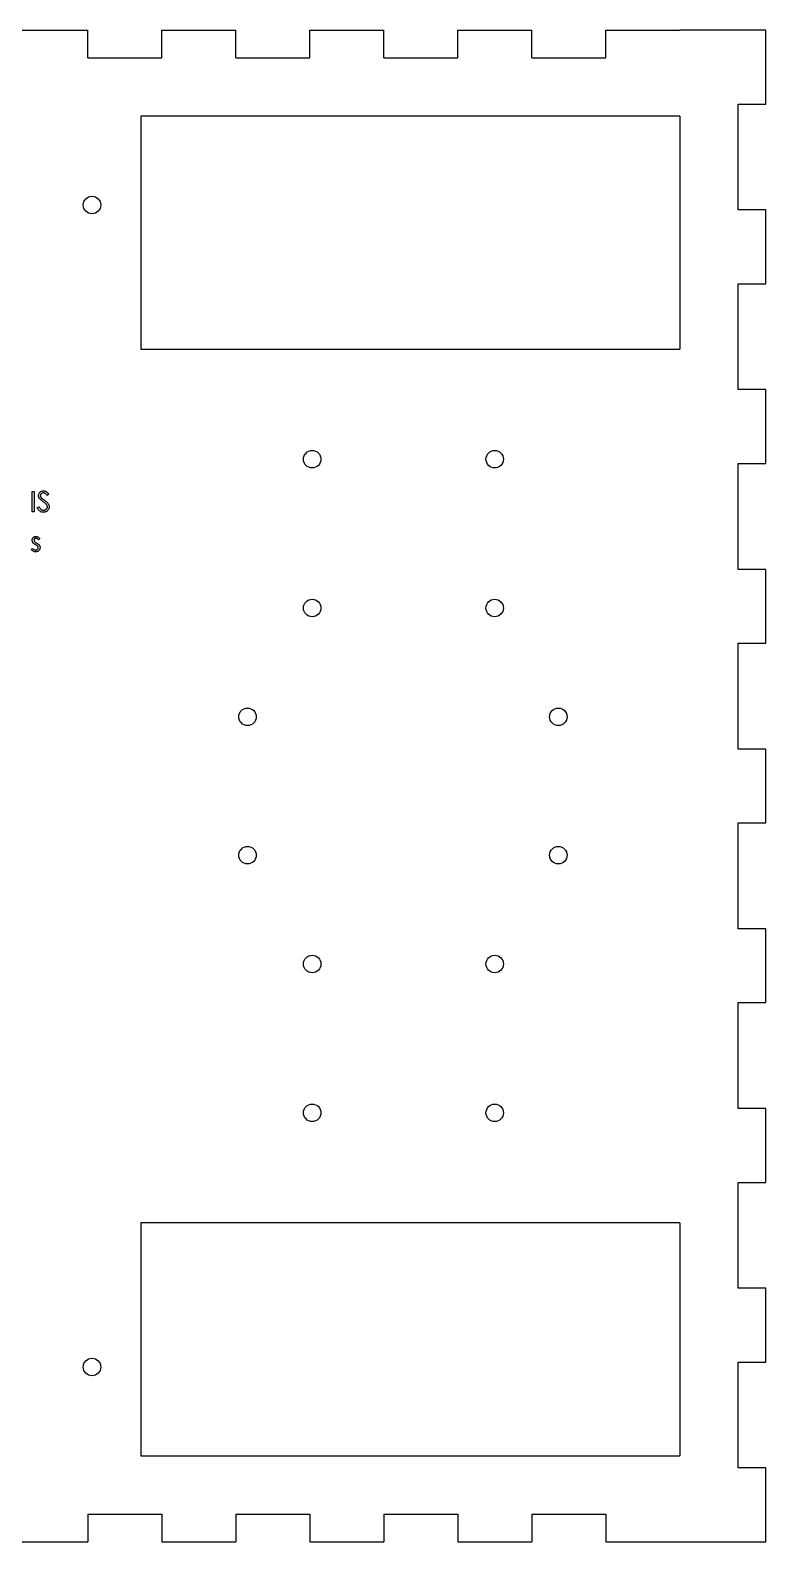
# Model space of a CAD drawing. Header units: millimetres. Extents: x -15 to 281, y -144 to 130.
# Drawn here: x 155.2 to 281.5, y -129.8 to 129.8 of the extents above; entities that cross this region are included whole.
import ezdxf

# ---------------------------------------------------------------- set-up
doc = ezdxf.new("R2010")
doc.units = ezdxf.units.MM

msp = doc.modelspace()

# ---------------------------------------------------------------- linework, layer by layer
at = {"color": 7, "linetype": 'Continuous', "lineweight": 25}
for p, q in [((152.4, 129.76), (165.1, 129.76)), ((165.1, 125), (165.1, 129.76)), ((177.8, 125), (177.8, 129.76)), ((177.8, 129.76), (190.5, 129.76)), ((190.5, 125), (190.5, 129.76)), ((203.2, 125), (203.2, 129.76)), ((203.2, 129.76), (215.9, 129.76)), ((215.9, 125), (215.9, 129.76)), ((228.6, 125), (228.6, 129.76)), ((228.6, 129.76), (241.3, 129.76)), ((241.3, 125), (241.3, 129.76)), ((254, 125), (254, 129.76)), ((254, 129.76), (266.7, 129.76)), ((266.7, 129.76), (266.7, 129.76)), ((281.46, 129.76), (266.7, 129.76)), ((281.46, 117.06), (281.46, 129.76)), ((165.1, 125), (177.8, 125)), ((190.5, 125), (203.2, 125)), ((215.9, 125), (228.6, 125)), ((241.3, 125), (254, 125)), ((276.7, 117.06), (281.46, 117.06)), ((276.7, 98.91), (276.7, 117.06)), ((174.2, 115), (174.2, 75)), ((266.7, 115), (174.2, 115)), ((266.7, 115), (266.7, 75)), ((281.46, 98.91), (276.7, 98.91)), ((281.46, 86.21), (281.46, 98.91)), ((276.7, 86.21), (281.46, 86.21)), ((276.7, 68.06), (276.7, 86.21)), ((174.2, 75), (266.7, 75)), ((281.46, 68.06), (276.7, 68.06)), ((281.46, 55.35), (281.46, 68.06)), ((276.7, 55.35), (281.46, 55.35)), ((276.7, 37.2), (276.7, 55.35)), ((281.46, 37.2), (276.7, 37.2)), ((281.46, 24.5), (281.46, 37.2)), ((276.7, 24.5), (281.46, 24.5)), ((276.7, 6.35), (276.7, 24.5)), ((281.46, 6.35), (276.7, 6.35)), ((281.46, -6.35), (281.46, 6.35)), ((276.7, -6.35), (281.46, -6.35)), ((276.7, -24.5), (276.7, -6.35)), ((281.46, -24.5), (276.7, -24.5)), ((281.46, -37.2), (281.46, -24.5)), ((276.7, -37.2), (281.46, -37.2)), ((276.7, -55.35), (276.7, -37.2)), ((281.46, -55.35), (276.7, -55.35)), ((281.46, -68.06), (281.46, -55.35)), ((276.7, -68.06), (281.46, -68.06)), ((276.7, -86.21), (276.7, -68.06)), ((174.2, -75), (174.2, -115)), ((266.7, -75), (174.2, -75)), ((266.7, -75), (266.7, -115)), ((281.46, -86.21), (276.7, -86.21)), ((281.46, -98.91), (281.46, -86.21)), ((276.7, -98.91), (281.46, -98.91)), ((276.7, -117.06), (276.7, -98.91)), ((174.2, -115), (266.7, -115)), ((281.46, -117.06), (276.7, -117.06)), ((281.46, -129.76), (281.46, -117.06)), ((165.1, -125), (177.8, -125)), ((165.1, -125), (165.1, -129.76)), ((177.8, -125), (177.8, -129.76)), ((190.5, -125), (203.2, -125)), ((190.5, -125), (190.5, -129.76)), ((203.2, -125), (203.2, -129.76)), ((215.9, -125), (228.6, -125)), ((215.9, -125), (215.9, -129.76)), ((228.6, -125), (228.6, -129.76)), ((241.3, -125), (254, -125)), ((241.3, -125), (241.3, -129.76)), ((254, -125), (254, -129.76)), ((152.4, -129.76), (165.1, -129.76)), ((177.8, -129.76), (190.5, -129.76)), ((203.2, -129.76), (215.9, -129.76)), ((228.6, -129.76), (241.3, -129.76)), ((254, -129.76), (266.7, -129.76)), ((266.7, -129.76), (281.46, -129.76)), ((266.7, -129.76), (266.7, -129.76))]:
    msp.add_line(p, q, dxfattribs=at)
at = {"color": 7, "linetype": 'Continuous', "flags": 128}
for points in [[(155.58, 50.59), (155.89, 50.59), (155.89, 50.59), (155.89, 47.09), (155.89, 47.09), (155.58, 47.09), (155.58, 47.09), (155.58, 50.59)], [(156.43, 47.76), (156.73, 47.94), (156.73, 47.94), (156.81, 47.8), (156.9, 47.68), (156.99, 47.58), (157.09, 47.5), (157.18, 47.44), (157.29, 47.39), (157.39, 47.36), (157.5, 47.35), (157.5, 47.35), (157.59, 47.36), (157.68, 47.38), (157.76, 47.4), (157.85, 47.44), (157.93, 47.48), (157.99, 47.53), (158.05, 47.59), (158.1, 47.66), (158.13, 47.73), (158.16, 47.8), (158.18, 47.87), (158.18, 47.95), (158.18, 47.95), (158.18, 48.03), (158.15, 48.12), (158.11, 48.21), (158.06, 48.29), (158.06, 48.29), (158.01, 48.35), (157.95, 48.41), (157.89, 48.48), (157.81, 48.55), (157.73, 48.62), (157.64, 48.69), (157.54, 48.77), (157.43, 48.85), (157.43, 48.85), (157.32, 48.93), (157.22, 49), (157.13, 49.07), (157.05, 49.13), (156.99, 49.19), (156.93, 49.24), (156.89, 49.29), (156.85, 49.33), (156.85, 49.33), (156.81, 49.39), (156.77, 49.45), (156.73, 49.52), (156.71, 49.58), (156.69, 49.65), (156.67, 49.72), (156.66, 49.79), (156.66, 49.86), (156.66, 49.86), (156.66, 49.97), (156.69, 50.08), (156.72, 50.18), (156.77, 50.27), (156.83, 50.36), (156.9, 50.44), (156.99, 50.51), (157.08, 50.57), (157.18, 50.61), (157.29, 50.65), (157.4, 50.67), (157.52, 50.68), (157.52, 50.68), (157.64, 50.67), (157.76, 50.64), (157.88, 50.6), (157.99, 50.55), (158.05, 50.51), (158.1, 50.47), (158.16, 50.42), (158.21, 50.37), (158.27, 50.31), (158.33, 50.24), (158.39, 50.16), (158.45, 50.08), (158.45, 50.08), (158.17, 49.87), (158.17, 49.87), (158.12, 49.93), (158.07, 49.99), (158.02, 50.05), (157.97, 50.09), (157.93, 50.14), (157.89, 50.17), (157.85, 50.2), (157.81, 50.23), (157.73, 50.27), (157.65, 50.29), (157.57, 50.31), (157.49, 50.32), (157.49, 50.32), (157.38, 50.31), (157.28, 50.28), (157.19, 50.24), (157.12, 50.19), (157.05, 50.12), (157.01, 50.05), (156.98, 49.96), (156.97, 49.87), (156.97, 49.87), (156.97, 49.82), (156.98, 49.76), (157, 49.71), (157.02, 49.65), (157.05, 49.6), (157.09, 49.54), (157.14, 49.48), (157.2, 49.42), (157.2, 49.42), (157.23, 49.4), (157.26, 49.37), (157.3, 49.34), (157.36, 49.3), (157.42, 49.25), (157.49, 49.2), (157.58, 49.14), (157.67, 49.07), (157.67, 49.07), (157.79, 48.99), (157.89, 48.91), (157.99, 48.83), (158.07, 48.75), (158.15, 48.68), (158.21, 48.61), (158.27, 48.54), (158.32, 48.47), (158.4, 48.34), (158.45, 48.21), (158.49, 48.08), (158.5, 47.94), (158.5, 47.94), (158.49, 47.85), (158.48, 47.76), (158.46, 47.67), (158.42, 47.59), (158.38, 47.5), (158.33, 47.42), (158.27, 47.35), (158.21, 47.28), (158.13, 47.21), (158.05, 47.15), (157.97, 47.11), (157.88, 47.07), (157.79, 47.04), (157.7, 47.01), (157.6, 47), (157.5, 47), (157.5, 47), (157.42, 47), (157.34, 47.01), (157.26, 47.02), (157.19, 47.04), (157.12, 47.06), (157.05, 47.09), (156.98, 47.13), (156.92, 47.17), (156.85, 47.22), (156.79, 47.27), (156.72, 47.34), (156.66, 47.41), (156.6, 47.48), (156.55, 47.57), (156.49, 47.66), (156.43, 47.76)], [(156.88, 42.49), (156.67, 42.27), (156.67, 42.27), (156.61, 42.33), (156.56, 42.39), (156.5, 42.44), (156.45, 42.47), (156.39, 42.5), (156.34, 42.52), (156.28, 42.54), (156.23, 42.54), (156.23, 42.54), (156.16, 42.53), (156.1, 42.51), (156.04, 42.48), (155.99, 42.44), (155.95, 42.38), (155.92, 42.33), (155.9, 42.26), (155.89, 42.2), (155.89, 42.2), (155.9, 42.14), (155.92, 42.08), (155.94, 42.02), (155.98, 41.96), (155.98, 41.96), (156.01, 41.94), (156.04, 41.91), (156.07, 41.87), (156.12, 41.84), (156.17, 41.81), (156.22, 41.77), (156.28, 41.74), (156.35, 41.7), (156.35, 41.7), (156.43, 41.65), (156.5, 41.61), (156.57, 41.56), (156.63, 41.52), (156.69, 41.47), (156.73, 41.43), (156.77, 41.39), (156.81, 41.34), (156.81, 41.34), (156.86, 41.25), (156.9, 41.16), (156.92, 41.05), (156.93, 40.95), (156.93, 40.95), (156.92, 40.87), (156.91, 40.8), (156.9, 40.73), (156.87, 40.66), (156.84, 40.6), (156.81, 40.54), (156.76, 40.48), (156.71, 40.42), (156.66, 40.37), (156.6, 40.33), (156.54, 40.29), (156.47, 40.26), (156.4, 40.24), (156.33, 40.22), (156.26, 40.21), (156.18, 40.21), (156.18, 40.21), (156.07, 40.21), (155.97, 40.23), (155.87, 40.26), (155.77, 40.3), (155.68, 40.35), (155.59, 40.41), (155.51, 40.48), (155.45, 40.55), (155.45, 40.55), (155.65, 40.79), (155.65, 40.79), (155.71, 40.73), (155.78, 40.67), (155.84, 40.63), (155.9, 40.59), (155.96, 40.56), (156.03, 40.54), (156.09, 40.53), (156.16, 40.52), (156.16, 40.52), (156.25, 40.53), (156.34, 40.55), (156.41, 40.59), (156.48, 40.64), (156.54, 40.71), (156.58, 40.78), (156.6, 40.85), (156.61, 40.93), (156.61, 40.93), (156.61, 41), (156.59, 41.06), (156.56, 41.12), (156.53, 41.18), (156.53, 41.18), (156.5, 41.2), (156.47, 41.23), (156.43, 41.26), (156.39, 41.3), (156.34, 41.33), (156.28, 41.36), (156.21, 41.4), (156.14, 41.44), (156.14, 41.44), (156.06, 41.48), (155.99, 41.53), (155.93, 41.57), (155.87, 41.62), (155.81, 41.66), (155.77, 41.7), (155.73, 41.75), (155.7, 41.79), (155.7, 41.79), (155.65, 41.88), (155.61, 41.97), (155.59, 42.08), (155.58, 42.18), (155.58, 42.18), (155.58, 42.25), (155.59, 42.32), (155.61, 42.39), (155.63, 42.45), (155.65, 42.51), (155.68, 42.56), (155.72, 42.61), (155.76, 42.66), (155.81, 42.71), (155.86, 42.75), (155.92, 42.78), (155.97, 42.81), (156.03, 42.83), (156.09, 42.84), (156.16, 42.85), (156.23, 42.85), (156.23, 42.85), (156.31, 42.85), (156.39, 42.83), (156.47, 42.8), (156.55, 42.76), (156.64, 42.71), (156.72, 42.65), (156.8, 42.58), (156.88, 42.49)]]:
    msp.add_lwpolyline(points, dxfattribs=at)
at = {"color": 7, "linetype": 'Continuous', "lineweight": 25}
for centre in [(165.85, 99.76), (203.63, 56.11), (234.95, 56.11), (203.63, 30.56), (234.95, 30.56), (192.53, 11.88), (245.87, 11.88), (192.53, -11.88), (245.87, -11.88), (203.63, -30.56), (234.95, -30.56), (203.63, -56.11), (234.95, -56.11), (165.85, -99.76)]:
    msp.add_circle(centre, 1.5, dxfattribs=at)

doc.saveas('drawing.dxf')
